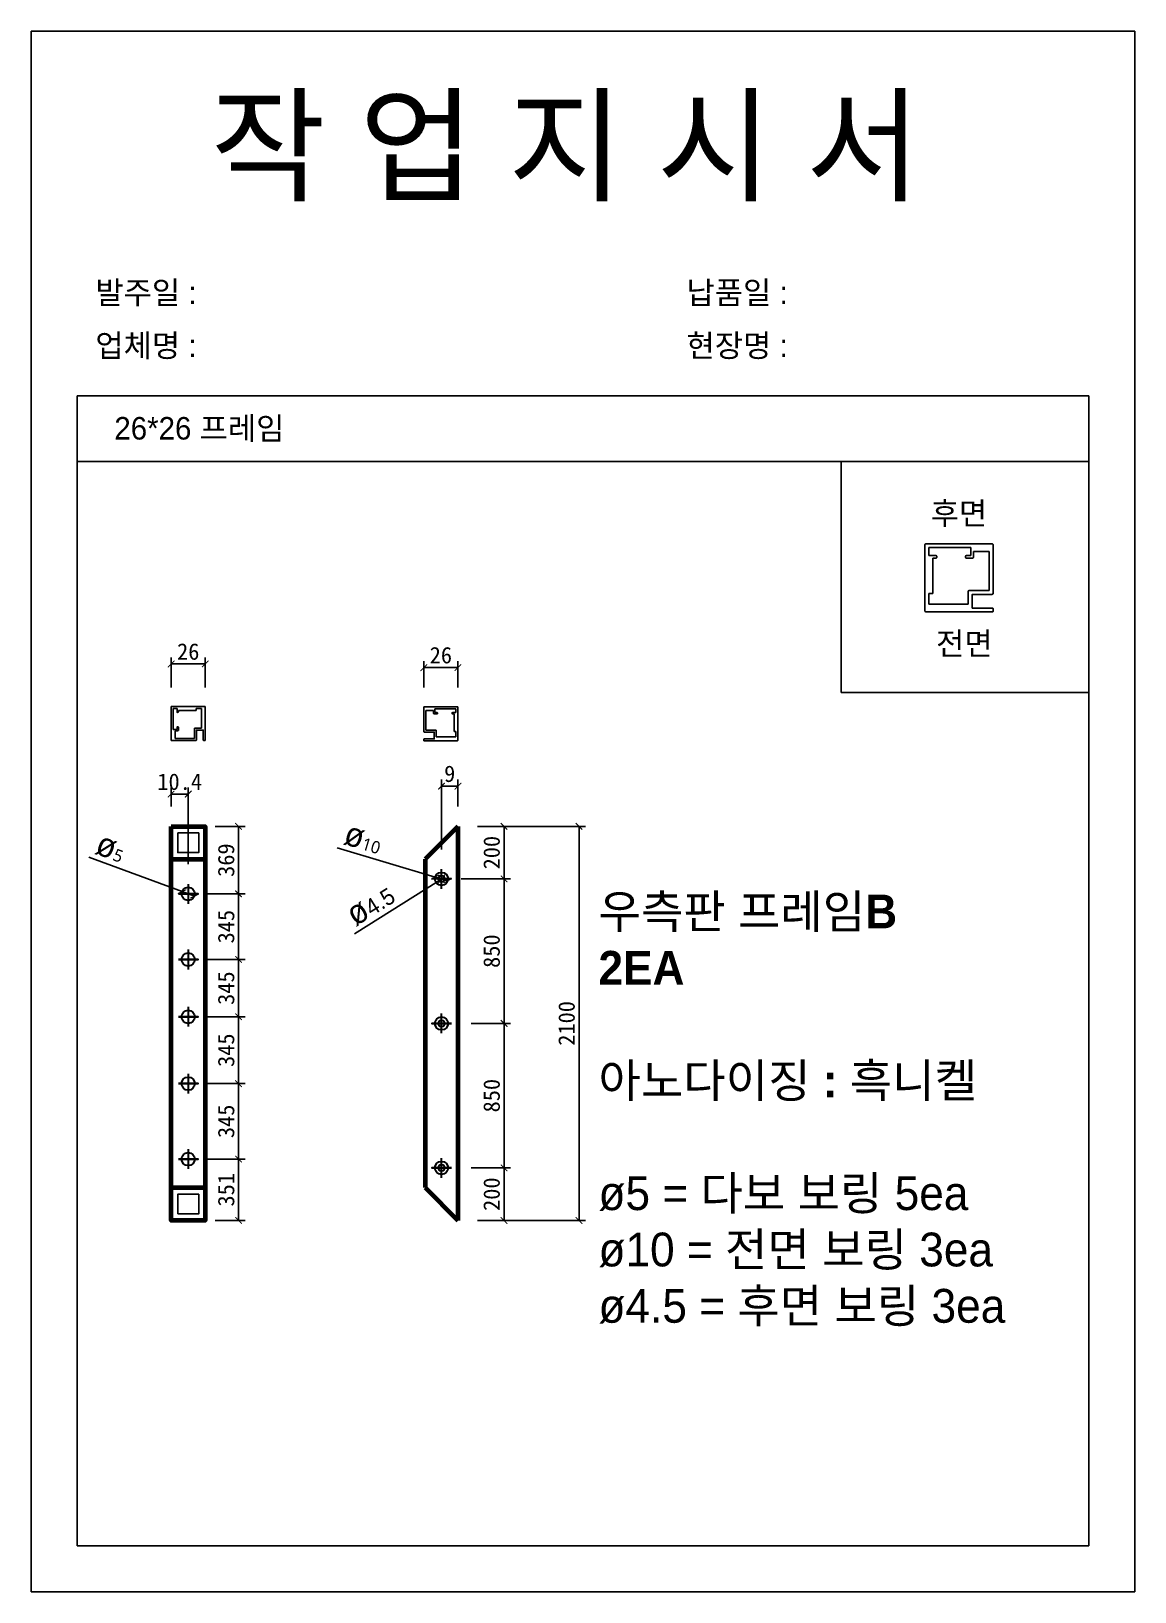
# Model space of a CAD drawing. Header units: millimetres. Extents: x -44117 to 256353, y -2095463 to 65325.
# Drawn here: x 114804 to 116484, y -21403 to -19027 of the extents above; entities that cross this region are included whole.
import ezdxf

# ---------------------------------------------------------------- set-up
doc = ezdxf.new("R2010")
doc.units = ezdxf.units.MM
doc.header["$LTSCALE"] = 10
doc.layers.add('Layer1', color=7, linetype='Continuous', lineweight=70)
doc.dimstyles.new('ISO-25', dxfattribs={"dimtxt": 2.5, "dimasz": 2.5, "dimexe": 1, "dimexo": 1, "dimtad": 1, "dimtxsty": 'Standard', "dimblk": 'ARCHTICK', "dimcen": 2.5, "dimadec": 0, "dimazin": 0, "dimtfac": 1, "dimtmove": 0, "dimatfit": 3, "dimfxl": 0, "dimarcsym": 0})

# ---------------------------------------------------------------- blocks, each defined once
blk = doc.blocks.new('_ArchTick')
at = {"color": 0, "linetype": 'ByBlock', "const_width": 0.15}
blk.add_lwpolyline([(-0.5, -0.5), (0.5, 0.5)], dxfattribs=at)
blk = doc.blocks.new('*D2156')
at = {"color": 0, "lineweight": -2}
for p, q in [((115484.1, -20237.6), (115648.4, -20237.6)), ((115638.4, -20837.6), (115638.4, -20237.6)), ((115484.1, -20837.6), (115648.4, -20837.6))]:
    blk.add_line(p, q, dxfattribs=at)
at = {"layer": 'Defpoints', "color": 0}
for p in [(115454.1, -20237.6), (115638.4, -20237.6), (115454.1, -20837.6)]:
    blk.add_point(p, dxfattribs=at)
at = {"color": 0, "lineweight": -2, "xscale": 10, "yscale": 10, "zscale": 10}
for p, rotation in [((115638.4, -20237.6), 90), ((115638.4, -20837.6), 270)]:
    blk.add_blockref('_ArchTick', p, dxfattribs=dict(at, rotation=rotation))
at = {"color": 0, "insert": (115619.6, -20537.6), "char_height": 25, "attachment_point": 5, "rotation": 90}
blk.add_mtext('2100', dxfattribs=at)
blk = doc.blocks.new('*D2157')
at = {"color": 0, "lineweight": -2}
for p, q in [((115429.1, -20272.6), (115429.1, -20166.4)), ((115454.1, -20207.6), (115454.1, -20166.4)), ((115454.1, -20176.4), (115429.1, -20176.4))]:
    blk.add_line(p, q, dxfattribs=at)
at = {"layer": 'Defpoints', "color": 0}
for p in [(115429.1, -20176.4), (115454.1, -20237.6), (115429.1, -20302.6)]:
    blk.add_point(p, dxfattribs=at)
at = {"color": 0, "lineweight": -2, "xscale": 10, "yscale": 10, "zscale": 10, "rotation": 180}
blk.add_blockref('_ArchTick', (115429.1, -20176.4), dxfattribs=at)
at = {"color": 0, "lineweight": -2, "xscale": 10, "yscale": 10, "zscale": 10}
blk.add_blockref('_ArchTick', (115454.1, -20176.4), dxfattribs=at)
at = {"color": 0, "insert": (115441.6, -20157.7), "char_height": 25, "attachment_point": 5}
blk.add_mtext('9', dxfattribs=at)
blk = doc.blocks.new('*D2158')
at = {"color": 0, "lineweight": -2}
for p, q in [((115270.4, -20270.2), (115419.5, -20314.7)), ((115438.7, -20320.5), (115419.5, -20314.7)), ((115438.7, -20320.5), (115438.7, -20320.5))]:
    blk.add_line(p, q, dxfattribs=at)
at = {"layer": 'Defpoints', "color": 0}
for p in [(115419.5, -20314.7), (115438.7, -20320.5)]:
    blk.add_point(p, dxfattribs=at)
at = {"color": 0, "lineweight": -2, "xscale": 10, "yscale": 10, "zscale": 10}
for p, rotation in [((115419.5, -20314.7), 343.3776146578152), ((115438.7, -20320.5), 163.3776146578152)]:
    blk.add_blockref('_ArchTick', p, dxfattribs=dict(at, rotation=rotation))
at = {"color": 0, "insert": (115310.5, -20255.1), "char_height": 25, "attachment_point": 5, "rotation": 343.3776}
blk.add_mtext('{\\fGulim|b0|i0|c129|p50;\\H1.4583x;ø\\fMalgun Gothic|b0|i0|c129|p50;\\H0.51429x;10}', dxfattribs=at)
blk = doc.blocks.new('*D2159')
at = {"color": 0, "lineweight": -2}
for p, q in [((115296.4, -20401.3), (115424.9, -20320.3)), ((115433.3, -20314.9), (115424.9, -20320.3)), ((115433.3, -20314.9), (115433.3, -20314.9))]:
    blk.add_line(p, q, dxfattribs=at)
at = {"layer": 'Defpoints', "color": 0}
for p in [(115424.9, -20320.3), (115433.3, -20314.9)]:
    blk.add_point(p, dxfattribs=at)
at = {"color": 0, "lineweight": -2, "xscale": 10, "yscale": 10, "zscale": 10}
for p, rotation in [((115424.9, -20320.3), 32.24256971256633), ((115433.3, -20314.9), 212.2425697125663)]:
    blk.add_blockref('_ArchTick', p, dxfattribs=dict(at, rotation=rotation))
at = {"color": 0, "insert": (115320.2, -20355.6), "char_height": 25, "attachment_point": 5, "rotation": 32.2426}
blk.add_mtext('{\\fGulim|b0|i0|c129|p50;\\H1.4583x;ø\\H0.68573x;4.5}', dxfattribs=at)
blk = doc.blocks.new('*D2160')
at = {"color": 0, "lineweight": -2}
for p, q in [((115484.1, -20237.6), (115534.3, -20237.6)), ((115524.3, -20237.6), (115524.3, -20317.6)), ((115459.1, -20317.6), (115534.3, -20317.6))]:
    blk.add_line(p, q, dxfattribs=at)
at = {"layer": 'Defpoints', "color": 0}
for p in [(115454.1, -20237.6), (115429.1, -20317.6), (115524.3, -20317.6)]:
    blk.add_point(p, dxfattribs=at)
at = {"color": 0, "lineweight": -2, "xscale": 10, "yscale": 10, "zscale": 10}
for p, rotation in [((115524.3, -20237.6), 90), ((115524.3, -20317.6), 270)]:
    blk.add_blockref('_ArchTick', p, dxfattribs=dict(at, rotation=rotation))
at = {"color": 0, "insert": (115505.5, -20277.6), "char_height": 25, "attachment_point": 5, "rotation": 90}
blk.add_mtext('200', dxfattribs=at)
blk = doc.blocks.new('*D2161')
at = {"color": 0, "lineweight": -2}
for p, q in [((115474.1, -20317.6), (115534.3, -20317.6)), ((115524.3, -20317.6), (115524.3, -20537.6)), ((115474.1, -20537.6), (115534.3, -20537.6))]:
    blk.add_line(p, q, dxfattribs=at)
at = {"layer": 'Defpoints', "color": 0}
for p in [(115444.1, -20317.6), (115444.1, -20537.6), (115524.3, -20537.6)]:
    blk.add_point(p, dxfattribs=at)
at = {"color": 0, "lineweight": -2, "xscale": 10, "yscale": 10, "zscale": 10}
for p, rotation in [((115524.3, -20317.6), 90), ((115524.3, -20537.6), 270)]:
    blk.add_blockref('_ArchTick', p, dxfattribs=dict(at, rotation=rotation))
at = {"color": 0, "insert": (115505.5, -20427.6), "char_height": 25, "attachment_point": 5, "rotation": 90}
blk.add_mtext('850', dxfattribs=at)
blk = doc.blocks.new('*D2162')
at = {"color": 0, "lineweight": -2}
for p, q in [((115474.1, -20537.6), (115534.3, -20537.6)), ((115524.3, -20537.6), (115524.3, -20757.6)), ((115474.1, -20757.6), (115534.3, -20757.6))]:
    blk.add_line(p, q, dxfattribs=at)
at = {"layer": 'Defpoints', "color": 0}
for p in [(115444.1, -20537.6), (115444.1, -20757.6), (115524.3, -20757.6)]:
    blk.add_point(p, dxfattribs=at)
at = {"color": 0, "lineweight": -2, "xscale": 10, "yscale": 10, "zscale": 10}
for p, rotation in [((115524.3, -20537.6), 90), ((115524.3, -20757.6), 270)]:
    blk.add_blockref('_ArchTick', p, dxfattribs=dict(at, rotation=rotation))
at = {"color": 0, "insert": (115505.5, -20647.6), "char_height": 25, "attachment_point": 5, "rotation": 90}
blk.add_mtext('850', dxfattribs=at)
blk = doc.blocks.new('*D2163')
at = {"color": 0, "lineweight": -2}
for p, q in [((115474.1, -20757.6), (115534.3, -20757.6)), ((115524.3, -20757.6), (115524.3, -20837.6)), ((115484.1, -20837.6), (115534.3, -20837.6))]:
    blk.add_line(p, q, dxfattribs=at)
at = {"layer": 'Defpoints', "color": 0}
for p in [(115444.1, -20757.6), (115454.1, -20837.6), (115524.3, -20837.6)]:
    blk.add_point(p, dxfattribs=at)
at = {"color": 0, "lineweight": -2, "xscale": 10, "yscale": 10, "zscale": 10}
for p, rotation in [((115524.3, -20757.6), 90), ((115524.3, -20837.6), 270)]:
    blk.add_blockref('_ArchTick', p, dxfattribs=dict(at, rotation=rotation))
at = {"color": 0, "insert": (115505.5, -20797.6), "char_height": 25, "attachment_point": 5, "rotation": 90}
blk.add_mtext('200', dxfattribs=at)
blk = doc.blocks.new('*D2164')
at = {"color": 0, "lineweight": -2}
for p, q in [((115402.1, -20026.4), (115402.1, -19985.9)), ((115454.1, -19995.9), (115402.1, -19995.9)), ((115454.1, -20026.4), (115454.1, -19985.9))]:
    blk.add_line(p, q, dxfattribs=at)
at = {"layer": 'Defpoints', "color": 0}
for p in [(115402.1, -19995.9), (115402.1, -20056.4), (115454.1, -20056.4)]:
    blk.add_point(p, dxfattribs=at)
at = {"color": 0, "lineweight": -2, "xscale": 10, "yscale": 10, "zscale": 10, "rotation": 180}
blk.add_blockref('_ArchTick', (115402.1, -19995.9), dxfattribs=at)
at = {"color": 0, "lineweight": -2, "xscale": 10, "yscale": 10, "zscale": 10}
blk.add_blockref('_ArchTick', (115454.1, -19995.9), dxfattribs=at)
at = {"color": 0, "insert": (115428.1, -19977.1), "char_height": 25, "attachment_point": 5}
blk.add_mtext('26', dxfattribs=at)
blk = doc.blocks.new('*D2165')
at = {"color": 0, "lineweight": -2}
for p, q in [((115017.5, -20026), (115017.5, -19980.4)), ((115069.5, -20026), (115069.5, -19980.4)), ((115069.5, -19990.4), (115017.5, -19990.4))]:
    blk.add_line(p, q, dxfattribs=at)
at = {"layer": 'Defpoints', "color": 0}
for p in [(115017.5, -19990.4), (115017.5, -20056), (115069.5, -20056)]:
    blk.add_point(p, dxfattribs=at)
at = {"color": 0, "lineweight": -2, "xscale": 10, "yscale": 10, "zscale": 10, "rotation": 180}
blk.add_blockref('_ArchTick', (115017.5, -19990.4), dxfattribs=at)
at = {"color": 0, "lineweight": -2, "xscale": 10, "yscale": 10, "zscale": 10}
blk.add_blockref('_ArchTick', (115069.5, -19990.4), dxfattribs=at)
at = {"color": 0, "insert": (115043.5, -19971.6), "char_height": 25, "attachment_point": 5}
blk.add_mtext('26', dxfattribs=at)
blk = doc.blocks.new('*D2166')
at = {"color": 0, "lineweight": -2}
for p, q in [((114892.2, -20284.3), (115034.1, -20336.9)), ((115052.9, -20343.9), (115034.1, -20336.9)), ((115052.9, -20343.9), (115052.9, -20343.9))]:
    blk.add_line(p, q, dxfattribs=at)
at = {"layer": 'Defpoints', "color": 0}
for p in [(115034.1, -20336.9), (115052.9, -20343.9)]:
    blk.add_point(p, dxfattribs=at)
at = {"color": 0, "lineweight": -2, "xscale": 10, "yscale": 10, "zscale": 10}
for p, rotation in [((115034.1, -20336.9), 339.6496545556916), ((115052.9, -20343.9), 159.6496545556916)]:
    blk.add_blockref('_ArchTick', p, dxfattribs=dict(at, rotation=rotation))
at = {"color": 0, "insert": (114926.1, -20269.2), "char_height": 25, "attachment_point": 5, "rotation": 339.6497}
blk.add_mtext('{\\fGulim|b0|i0|c129|p50;\\H1.4583x;ø\\fMalgun Gothic|b0|i0|c129|p50;\\H0.51429x;5}', dxfattribs=at)
blk = doc.blocks.new('*D2167')
at = {"color": 0, "lineweight": -2}
for p, q in [((115017.5, -20207.6), (115017.5, -20178.5)), ((115017.5, -20188.5), (115043.5, -20188.5)), ((115043.5, -20295.4), (115043.5, -20178.5))]:
    blk.add_line(p, q, dxfattribs=at)
at = {"layer": 'Defpoints', "color": 0}
for p in [(115043.5, -20188.5), (115017.5, -20237.6), (115043.5, -20325.4)]:
    blk.add_point(p, dxfattribs=at)
at = {"color": 0, "lineweight": -2, "xscale": 10, "yscale": 10, "zscale": 10, "rotation": 180}
blk.add_blockref('_ArchTick', (115017.5, -20188.5), dxfattribs=at)
at = {"color": 0, "lineweight": -2, "xscale": 10, "yscale": 10, "zscale": 10}
blk.add_blockref('_ArchTick', (115043.5, -20188.5), dxfattribs=at)
at = {"color": 0, "insert": (115030.5, -20169.8), "char_height": 25, "attachment_point": 5}
blk.add_mtext('10.4', dxfattribs=at)
blk = doc.blocks.new('*D2217')
at = {"color": 0, "lineweight": -2}
for p, q in [((115084.5, -20237.6), (115130.1, -20237.6)), ((115120.1, -20237.6), (115120.1, -20340.4)), ((115073.5, -20340.4), (115130.1, -20340.4))]:
    blk.add_line(p, q, dxfattribs=at)
at = {"layer": 'Defpoints', "color": 0}
for p in [(115069.5, -20237.6), (115058.5, -20340.4), (115120.1, -20340.4)]:
    blk.add_point(p, dxfattribs=at)
at = {"color": 0, "lineweight": -2, "xscale": 10, "yscale": 10, "zscale": 10}
for p, rotation in [((115120.1, -20237.6), 90), ((115120.1, -20340.4), 270)]:
    blk.add_blockref('_ArchTick', p, dxfattribs=dict(at, rotation=rotation))
at = {"color": 0, "insert": (115101.3, -20289), "char_height": 25, "attachment_point": 5, "rotation": 90}
blk.add_mtext('369', dxfattribs=at)
blk = doc.blocks.new('*D2218')
at = {"color": 0, "lineweight": -2}
for p, q in [((115073.5, -20340.4), (115130.1, -20340.4)), ((115120.1, -20340.4), (115120.1, -20440.3)), ((115073.5, -20440.3), (115130.1, -20440.3))]:
    blk.add_line(p, q, dxfattribs=at)
at = {"layer": 'Defpoints', "color": 0}
for p in [(115058.5, -20340.4), (115058.5, -20440.3), (115120.1, -20440.3)]:
    blk.add_point(p, dxfattribs=at)
at = {"color": 0, "lineweight": -2, "xscale": 10, "yscale": 10, "zscale": 10}
for p, rotation in [((115120.1, -20340.4), 90), ((115120.1, -20440.3), 270)]:
    blk.add_blockref('_ArchTick', p, dxfattribs=dict(at, rotation=rotation))
at = {"color": 0, "insert": (115101.3, -20390.3), "char_height": 25, "attachment_point": 5, "rotation": 90}
blk.add_mtext('345', dxfattribs=at)
blk = doc.blocks.new('*D2219')
at = {"color": 0, "lineweight": -2}
for p, q in [((115073.5, -20440.3), (115130.1, -20440.3)), ((115120.1, -20440.3), (115120.1, -20527.5)), ((115073.5, -20527.5), (115130.1, -20527.5))]:
    blk.add_line(p, q, dxfattribs=at)
at = {"layer": 'Defpoints', "color": 0}
for p in [(115058.5, -20440.3), (115058.5, -20527.5), (115120.1, -20527.5)]:
    blk.add_point(p, dxfattribs=at)
at = {"color": 0, "lineweight": -2, "xscale": 10, "yscale": 10, "zscale": 10}
for p, rotation in [((115120.1, -20440.3), 90), ((115120.1, -20527.5), 270)]:
    blk.add_blockref('_ArchTick', p, dxfattribs=dict(at, rotation=rotation))
at = {"color": 0, "insert": (115101.3, -20483.9), "char_height": 25, "attachment_point": 5, "rotation": 90}
blk.add_mtext('345', dxfattribs=at)
blk = doc.blocks.new('*D2220')
at = {"color": 0, "lineweight": -2}
for p, q in [((115073.5, -20527.5), (115130.1, -20527.5)), ((115120.1, -20527.5), (115120.1, -20629.3)), ((115073.5, -20629.3), (115130.1, -20629.3))]:
    blk.add_line(p, q, dxfattribs=at)
at = {"layer": 'Defpoints', "color": 0}
for p in [(115058.5, -20527.5), (115058.5, -20629.3), (115120.1, -20629.3)]:
    blk.add_point(p, dxfattribs=at)
at = {"color": 0, "lineweight": -2, "xscale": 10, "yscale": 10, "zscale": 10}
for p, rotation in [((115120.1, -20527.5), 90), ((115120.1, -20629.3), 270)]:
    blk.add_blockref('_ArchTick', p, dxfattribs=dict(at, rotation=rotation))
at = {"color": 0, "insert": (115101.3, -20578.4), "char_height": 25, "attachment_point": 5, "rotation": 90}
blk.add_mtext('345', dxfattribs=at)
blk = doc.blocks.new('*D2221')
at = {"color": 0, "lineweight": -2}
for p, q in [((115073.5, -20629.3), (115130.1, -20629.3)), ((115120.1, -20629.3), (115120.1, -20744.1)), ((115073.5, -20744.1), (115130.1, -20744.1))]:
    blk.add_line(p, q, dxfattribs=at)
at = {"layer": 'Defpoints', "color": 0}
for p in [(115058.5, -20629.3), (115058.5, -20744.1), (115120.1, -20744.1)]:
    blk.add_point(p, dxfattribs=at)
at = {"color": 0, "lineweight": -2, "xscale": 10, "yscale": 10, "zscale": 10}
for p, rotation in [((115120.1, -20629.3), 90), ((115120.1, -20744.1), 270)]:
    blk.add_blockref('_ArchTick', p, dxfattribs=dict(at, rotation=rotation))
at = {"color": 0, "insert": (115101.3, -20686.7), "char_height": 25, "attachment_point": 5, "rotation": 90}
blk.add_mtext('345', dxfattribs=at)
blk = doc.blocks.new('*D2222')
at = {"color": 0, "lineweight": -2}
for p, q in [((115073.5, -20744.1), (115130.1, -20744.1)), ((115120.1, -20744.1), (115120.1, -20837.6)), ((115084.5, -20837.6), (115130.1, -20837.6))]:
    blk.add_line(p, q, dxfattribs=at)
at = {"layer": 'Defpoints', "color": 0}
for p in [(115058.5, -20744.1), (115069.5, -20837.6), (115120.1, -20837.6)]:
    blk.add_point(p, dxfattribs=at)
at = {"color": 0, "lineweight": -2, "xscale": 10, "yscale": 10, "zscale": 10}
for p, rotation in [((115120.1, -20744.1), 90), ((115120.1, -20837.6), 270)]:
    blk.add_blockref('_ArchTick', p, dxfattribs=dict(at, rotation=rotation))
at = {"color": 0, "insert": (115101.3, -20790.9), "char_height": 25, "attachment_point": 5, "rotation": 90}
blk.add_mtext('351', dxfattribs=at)

msp = doc.modelspace()

# ---------------------------------------------------------------- linework, layer by layer
for p, q in [((116414.48263, -19582.14503), (114874.48263, -19582.14503)), ((116414.48263, -19682.14503), (114874.48263, -19682.14503)), ((116170.92704, -19825.2284), (116170.92704, -19813.2284)), ((116170.92704, -19813.2284), (116234.92704, -19813.2284)), ((116234.92704, -19813.2284), (116234.92704, -19825.2284)), ((116181.72704, -19825.2284), (116170.92704, -19825.2284)), ((116176.92704, -19829.2284), (116181.72704, -19829.2284)), ((116176.92704, -19829.2284), (116176.92704, -19883.2284)), ((116182.92704, -19828.0284), (116182.92704, -19826.4284)), ((116226.92704, -19826.4284), (116226.92704, -19828.0284)), ((116234.92704, -19825.2284), (116228.12704, -19825.2284)), ((116228.12704, -19829.2284), (116237.72704, -19829.2284)), ((116238.92704, -19828.0284), (116238.92704, -19819.2284)), ((116238.92704, -19819.2284), (116262.92704, -19819.2284)), ((116262.92704, -19819.2284), (116262.92704, -19878.4284)), ((116170.92704, -19899.2284), (116170.92704, -19883.2284)), ((116170.92704, -19883.2284), (116176.92704, -19883.2284)), ((116230.92704, -19879.6284), (116230.92704, -19884.4284)), ((116230.92704, -19884.4284), (116230.92704, -19899.2284)), ((116230.92704, -19884.4284), (116230.92704, -19884.4284)), ((116236.92704, -19878.4284), (116232.12704, -19878.4284)), ((116262.92704, -19878.4284), (116236.92704, -19878.4284)), ((116230.92704, -19899.2284), (116170.92704, -19899.2284)), ((115026.48346, -20058.01921), (115020.48346, -20058.01921)), ((115020.48346, -20058.01921), (115020.48346, -20090.01921)), ((115026.48346, -20063.41921), (115026.48346, -20058.01921)), ((115027.88346, -20064.01921), (115027.08346, -20064.01921)), ((115028.48346, -20061.01921), (115028.48346, -20063.41921)), ((115028.48346, -20061.01921), (115055.48346, -20061.01921)), ((115063.48346, -20058.01921), (115055.48346, -20058.01921)), ((115055.48346, -20058.01921), (115055.48346, -20061.01921)), ((115063.48346, -20088.01921), (115063.48346, -20058.01921)), ((115417.11956, -20061.41921), (115405.11956, -20061.41921)), ((115405.11956, -20061.41921), (115405.11956, -20091.01921)), ((115417.11956, -20065.81921), (115417.11956, -20061.41921)), ((115422.51956, -20066.41921), (115417.71956, -20066.41921)), ((115451.11956, -20058.41921), (115419.11956, -20058.41921)), ((115419.11956, -20058.41921), (115419.11956, -20064.41921)), ((115419.11956, -20064.41921), (115422.51956, -20064.41921)), ((115423.11956, -20065.01921), (115423.11956, -20065.81921)), ((115445.11956, -20065.81921), (115445.11956, -20065.01921)), ((115445.71956, -20064.41921), (115451.11956, -20064.41921)), ((115448.11956, -20066.41921), (115445.71956, -20066.41921)), ((115448.11956, -20066.41921), (115448.11956, -20093.41921)), ((115451.11956, -20064.41921), (115451.11956, -20058.41921)), ((115020.48346, -20090.01921), (115026.48346, -20090.01921)), ((115027.88346, -20092.01921), (115023.48346, -20092.01921)), ((115023.48346, -20092.01921), (115023.48346, -20104.01921)), ((115026.48346, -20090.01921), (115026.48346, -20086.61921)), ((115027.08346, -20086.01921), (115027.88346, -20086.01921)), ((115028.48346, -20086.61921), (115028.48346, -20091.41921)), ((115053.08346, -20091.01921), (115053.08346, -20088.61921)), ((115053.08346, -20104.01921), (115053.08346, -20091.01921)), ((115053.68346, -20088.01921), (115056.08346, -20088.01921)), ((115056.08346, -20088.01921), (115063.48346, -20088.01921)), ((115056.08346, -20088.01921), (115056.08346, -20088.01921)), ((115405.11956, -20091.01921), (115418.11956, -20091.01921)), ((115418.11956, -20091.01921), (115420.51956, -20091.01921)), ((115421.11956, -20091.61921), (115421.11956, -20094.01921)), ((115421.11956, -20094.01921), (115421.11956, -20101.41921)), ((115421.11956, -20094.01921), (115421.11956, -20094.01921)), ((115451.11956, -20093.41921), (115448.11956, -20093.41921)), ((115451.11956, -20101.41921), (115451.11956, -20093.41921)), ((115023.48346, -20104.01921), (115053.08346, -20104.01921)), ((115421.11956, -20101.41921), (115451.11956, -20101.41921))]:
    msp.add_line(p, q)
at = {"lineweight": 30}
for p, q in [((115429.11956, -20332.60232), (115429.11956, -20302.60232)), ((115043.48346, -20325.4138), (115043.48346, -20355.4138)), ((115444.11956, -20317.60232), (115414.11956, -20317.60232)), ((115043.48346, -20425.2825), (115043.48346, -20455.2825)), ((115043.48346, -20512.5142), (115043.48346, -20542.5142)), ((115429.11956, -20552.60232), (115429.11956, -20522.60232)), ((115043.48346, -20614.30364), (115043.48346, -20644.30364)), ((115043.48346, -20729.1434), (115043.48346, -20759.1434)), ((115043.48346, -20729.1434), (115043.48346, -20759.1434)), ((115429.11956, -20772.60232), (115429.11956, -20742.60232))]:
    msp.add_line(p, q, dxfattribs=at)
for points in [[(114804.48263, -21402.97531), (116484.48263, -21402.97531), (116484.48263, -19026.97531), (114804.48263, -19026.97531)], [(116414.48263, -19682.14503), (116037.53388, -19682.14503), (116037.53388, -20033.752), (116414.48263, -20033.752)], [(115027.48346, -20247.60232), (115059.48346, -20247.60232), (115059.48346, -20277.60232), (115027.48346, -20277.60232)], [(115027.48346, -20827.60232), (115059.48346, -20827.60232), (115059.48346, -20797.60232), (115027.48346, -20797.60232)]]:
    msp.add_lwpolyline(points, close=True)
msp.add_lwpolyline([(114874.48263, -19582.14503), (114874.48263, -21332.97531), (116414.48263, -21332.97531), (116414.48263, -19582.14503)])
for points in [[(116267.72704, -19905.22789, -0.4142135624), (116268.92704, -19906.42789), (116268.92704, -19910.0284, -0.4142135624), (116267.72704, -19911.2284), (116166.92704, -19911.2284, -0.4142135624), (116164.92704, -19909.2284), (116164.92704, -19809.2284, -0.4142135624), (116166.92704, -19807.2284), (116266.92704, -19807.2284, -0.4142135624), (116268.92704, -19809.2284), (116268.92704, -19882.4284, -0.4142135624), (116266.92704, -19884.4284), (116236.92704, -19884.4284), (116236.92704, -19905.2284), (116267.72704, -19905.2284)], [(115066.4832, -20106.41921, 0.4142135624), (115067.0832, -20107.01921), (115068.88346, -20107.01921, 0.4142135624), (115069.48346, -20106.41921), (115069.48346, -20056.01921, 0.4142135624), (115068.48346, -20055.01921), (115018.48346, -20055.01921, 0.4142135624), (115017.48346, -20056.01921), (115017.48346, -20106.01921, 0.4142135624), (115018.48346, -20107.01921), (115055.08346, -20107.01921, 0.4142135624), (115056.08346, -20106.01921), (115056.08346, -20091.01921), (115066.48346, -20091.01921), (115066.48346, -20106.41921)], [(115402.71956, -20104.41895, 0.4142135624), (115402.11956, -20105.01895), (115402.11956, -20106.81921, 0.4142135624), (115402.71956, -20107.41921), (115453.11956, -20107.41921, 0.4142135624), (115454.11956, -20106.41921), (115454.11956, -20056.41921, 0.4142135624), (115453.11956, -20055.41921), (115403.11956, -20055.41921, 0.4142135624), (115402.11956, -20056.41921), (115402.11956, -20093.01921, 0.4142135624), (115403.11956, -20094.01921), (115418.11956, -20094.01921), (115418.11956, -20104.41921), (115402.71956, -20104.41921)]]:
    msp.add_lwpolyline(points, format="xyb")
for points in [[(115028.48346, -20340.4138), (115058.48346, -20340.4138)], [(115028.48346, -20440.2825), (115058.48346, -20440.2825)], [(115028.48346, -20527.5142), (115058.48346, -20527.5142)], [(115444.11956, -20537.60232), (115414.11956, -20537.60232)], [(115028.48346, -20629.30364), (115058.48346, -20629.30364)], [(115028.48346, -20744.1434), (115058.48346, -20744.1434)], [(115444.11956, -20757.60232), (115414.11956, -20757.60232)]]:
    msp.add_lwpolyline(points, close=True, dxfattribs=at)
for centre, radius in [((115429.11956, -20317.60232), 10), ((115429.11956, -20317.60232), 5), ((115043.48346, -20340.4138), 10), ((115043.48346, -20440.2825), 10), ((115043.48346, -20527.5142), 10), ((115429.11956, -20537.60232), 10), ((115429.11956, -20537.60232), 5), ((115043.48346, -20629.30364), 10), ((115043.48346, -20744.1434), 10), ((115043.48346, -20744.1434), 10), ((115429.11956, -20757.60232), 10), ((115429.11956, -20757.60232), 5)]:
    msp.add_circle(centre, radius, dxfattribs=at)
for centre, radius, start, end in [((116181.72704, -19826.4284), 1.2, 360, 90), ((116181.72704, -19828.0284), 1.2, 270, 0), ((116228.12704, -19826.4284), 1.2, 90, 180), ((116228.12704, -19828.0284), 1.2, 180, 270), ((116237.72704, -19828.0284), 1.2, 270, 0), ((116232.12704, -19879.6284), 1.2, 90, 180), ((115027.08346, -20063.41921), 0.6, 180, 270), ((115027.88346, -20063.41921), 0.6, 270, 0), ((115417.71956, -20065.81921), 0.6, 180, 270), ((115422.51956, -20065.01921), 0.6, 360, 90), ((115422.51956, -20065.81921), 0.6, 270, 0), ((115445.71956, -20065.01921), 0.6, 90, 180), ((115445.71956, -20065.81921), 0.6, 180, 270), ((115027.08346, -20086.61921), 0.6, 90, 180), ((115027.88346, -20086.61921), 0.6, 0, 90), ((115027.88346, -20091.41921), 0.6, 270, 0), ((115053.68346, -20088.61921), 0.6, 90, 180), ((115420.51956, -20091.61921), 0.6, 360, 90)]:
    msp.add_arc(centre, radius, start, end)
at = {"layer": 'Layer1'}
for p, q in [((115454.11956, -20237.60232), (115404.11956, -20287.60232)), ((115017.48346, -20287.60232), (115069.48346, -20287.60232)), ((115017.48346, -20787.60232), (115069.48346, -20787.60232)), ((115404.11956, -20787.60232), (115454.11956, -20837.60232))]:
    msp.add_line(p, q, dxfattribs=at)
msp.add_lwpolyline([(115017.48346, -20237.60232), (115069.48346, -20237.60232), (115069.48346, -20837.60232), (115017.48346, -20837.60232)], close=True, dxfattribs=at)
for points in [[(115454.11956, -20237.60232), (115454.11956, -20837.60232)], [(115404.11956, -20287.60232), (115404.11956, -20787.60232)]]:
    msp.add_lwpolyline(points, dxfattribs=at)

# ---------------------------------------------------------------- texts
at = {"attachment_point": 1}
for s, heights, insert, char_height in [('{\\fGulim|b0|i0|c129|p50;작 업 지 시 서}', [-155.84554], (115077.28924, -19131.13782), 140), ('{\\fGulim|b0|i0|c129|p50;발주일 :}', [-38.18216], (114902.07988, -19407.85824), 34.3), ('{\\fGulim|b0|i0|c129|p50;납품일 :}', [-37.67976], (115802.05786, -19407.85824), 34.3), ('{\\fGulim|b0|i0|c129|p50;업체명 : }', [-38.2735], (114902.07988, -19488.51442), 34.3), ('{\\fGulim|b0|i0|c129|p50;현장명 : }', [-38.2735], (115802.05786, -19488.51442), 34.3), ('{\\fGulim|b0|i0|c129|p50;26*26 프레임}', [-38.22783], (114931.04247, -19614.383), 34.3), ('{\\fGulim|b0|i0|c129|p50;후면}', [-38.18216], (116173.77913, -19743.85329), 34.3), ('{\\fGulim|b0|i0|c129|p50;전면}', [-37.08602], (116181.97299, -19942.21299), 34.3), ('{\\fGulim|b1|i0|c129|p50;우측판 프레임B\\P2EA\\P\\P아노다이징 : 흑니켈\\P\\P\\fGulim|b0|i0|c129|p50;ø5 = 다보 보링 5ea\\Pø10 = 전면 보링 3ea\\Pø4.5 = 후면 보링 3ea}', [-667.6308], (115668.03001, -20341.5165), 51.45)]:
    msp.add_mtext_dynamic_manual_height_columns(s, width=3307.3198183, gutter_width=12.5, heights=heights, dxfattribs=dict(at, insert=insert, char_height=char_height))

# ---------------------------------------------------------------- dimensions: what is measured, and where the dimension line sits
for base, p1, p2, angle, text, override, picture, middle in [((115017.48346, -19990.38073), (115069.48346, -20056.01921), (115017.48346, -20056.01921), 180, '26', {"dimscale": 10, "dimasz": 1, "dimexo": 3}, '*D2165', (115043.48346, -19990.38073)), ((115402.11956, -19995.88113), (115454.11956, -20056.41921), (115402.11956, -20056.41921), 180, '26', {"dimscale": 10, "dimasz": 1, "dimexo": 3}, '*D2164', (115428.11956, -19995.88113)), ((115429.11956, -20176.41844), (115454.11956, -20237.60232), (115429.11956, -20302.60232), 180, '9', {"dimscale": 10, "dimasz": 1, "dimexo": 3}, '*D2157', (115441.61956, -20176.41844)), ((115043.48346, -20188.5125), (115017.48346, -20237.60232), (115043.48346, -20325.4138), 180, '10.4', {"dimscale": 10, "dimasz": 1, "dimexo": 3}, '*D2167', (115030.48346, -20188.5125)), ((115120.09047, -20340.4138), (115069.48346, -20237.60232), (115058.48346, -20340.4138), 90, '369', {"dimscale": 10, "dimasz": 1, "dimexo": 1.5, "dimtxsty": 'Standard'}, '*D2217', (115120.09047, -20289.00806)), ((115120.09047, -20440.2825), (115058.48346, -20340.4138), (115058.48346, -20440.2825), 90, '345', {"dimscale": 10, "dimasz": 1, "dimexo": 1.5, "dimtxsty": 'Standard', "dimtmove": 1}, '*D2218', (115120.09047, -20390.34815)), ((115120.09047, -20527.5142), (115058.48346, -20440.2825), (115058.48346, -20527.5142), 90, '345', {"dimscale": 10, "dimasz": 1, "dimexo": 1.5, "dimtxsty": 'Standard', "dimtmove": 1}, '*D2219', (115120.09047, -20483.89835)), ((115120.09047, -20629.30364), (115058.48346, -20527.5142), (115058.48346, -20629.30364), 90, '345', {"dimscale": 10, "dimasz": 1, "dimexo": 1.5, "dimtxsty": 'Standard', "dimtmove": 1}, '*D2220', (115120.09047, -20578.40892)), ((115120.09047, -20744.1434), (115058.48346, -20629.30364), (115058.48346, -20744.1434), 90, '345', {"dimscale": 10, "dimasz": 1, "dimexo": 1.5, "dimtxsty": 'Standard', "dimtmove": 1}, '*D2221', (115120.09047, -20686.72352)), ((115120.09047, -20837.60232), (115058.48346, -20744.1434), (115069.48346, -20837.60232), 90, '351', {"dimscale": 10, "dimasz": 1, "dimexo": 1.5, "dimtxsty": 'Standard', "dimtmove": 1}, '*D2222', (115120.09047, -20790.87286))]:
    dim = msp.add_linear_dim(base=base, p1=p1, p2=p2, angle=angle, text=text, dimstyle='ISO-25', override=override)
    dim.commit()
    dim.dimension.update_dxf_attribs({"geometry": picture, "text_midpoint": middle, "dimtype": 160})
for p1, p2, text, picture, middle in [((115438.70167, -20320.46295), (115419.53745, -20314.7417), '{\\fGulim|b0|i0|c129|p50;\\H1.4583x;ø\\fMalgun Gothic|b0|i0|c129|p50;\\H0.51429x;10}', '*D2158', (115303.06955, -20279.97156)), ((115052.8593, -20343.89139), (115034.10762, -20336.9362), '{\\fGulim|b0|i0|c129|p50;\\H1.4583x;ø\\fMalgun Gothic|b0|i0|c129|p50;\\H0.51429x;5}', '*D2166', (114917.0495, -20293.51812)), ((115433.34855, -20314.9348), (115424.89058, -20320.26985), '{\\fGulim|b0|i0|c129|p50;\\H1.4583x;ø\\H0.68573x;4.5}', '*D2159', (115334.0017, -20377.59998))]:
    dim = msp.add_diameter_dim_2p(p1=p1, p2=p2, text=text, dimstyle='ISO-25', override={"dimscale": 10, "dimasz": 1, "dimexo": 3})
    dim.commit()
    dim.dimension.update_dxf_attribs({"geometry": picture, "text_midpoint": middle, "dimtype": 163})
for base, p1, p2, text, override, picture, middle in [((115524.27014, -20317.60232), (115454.11956, -20237.60232), (115429.11956, -20317.60232), '200', {"dimscale": 10, "dimasz": 1, "dimexo": 3}, '*D2160', (115505.52014, -20277.60232)), ((115638.35707, -20237.60232), (115454.11956, -20837.60232), (115454.11956, -20237.60232), '2100', {"dimscale": 10, "dimasz": 1, "dimexo": 3, "dimtxsty": 'Standard'}, '*D2156', (115619.60707, -20537.60232)), ((115524.27014, -20537.60232), (115444.11956, -20317.60232), (115444.11956, -20537.60232), '850', {"dimscale": 10, "dimasz": 1, "dimexo": 3, "dimtxsty": 'Standard'}, '*D2161', (115505.52014, -20427.60232)), ((115524.27014, -20757.60232), (115444.11956, -20537.60232), (115444.11956, -20757.60232), '850', {"dimscale": 10, "dimasz": 1, "dimexo": 3, "dimtxsty": 'Standard'}, '*D2162', (115505.52014, -20647.60232)), ((115524.27014, -20837.60232), (115444.11956, -20757.60232), (115454.11956, -20837.60232), '200', {"dimscale": 10, "dimasz": 1, "dimexo": 3}, '*D2163', (115505.52014, -20797.60232))]:
    dim = msp.add_linear_dim(base=base, p1=p1, p2=p2, angle=90, text=text, dimstyle='ISO-25', override=override)
    dim.commit()
    dim.dimension.update_dxf_attribs({"geometry": picture, "text_midpoint": middle})

doc.saveas('drawing.dxf')
